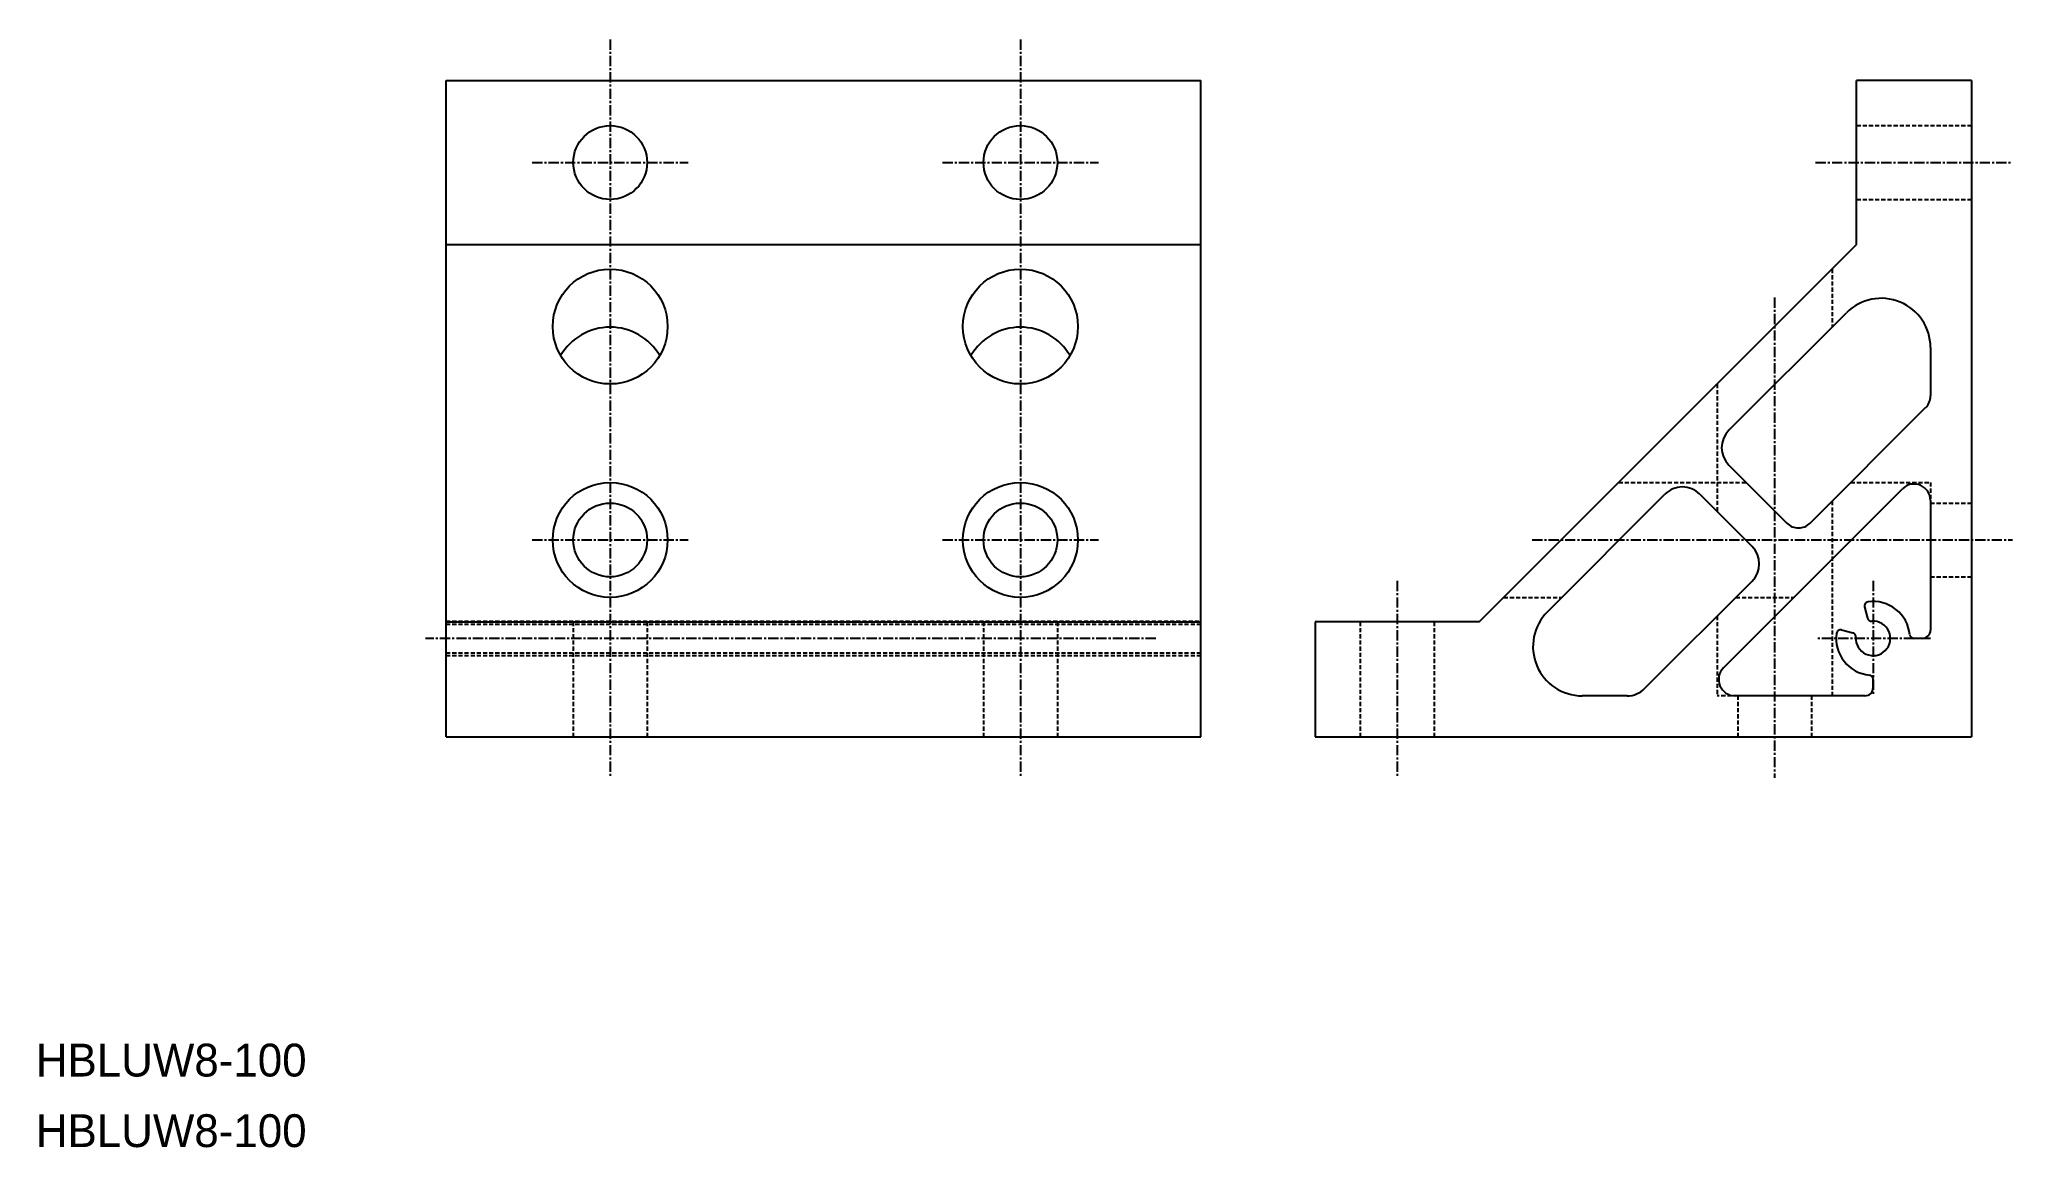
# Model space of a CAD drawing. Extents: x 0 to 241, y 0 to 135.
import ezdxf

# ---------------------------------------------------------------- set-up
doc = ezdxf.new("R2010")
doc.units = 0
doc.linetypes.add('CENTER', pattern=[2, 1.25, -0.25, 0.25, -0.25])
doc.linetypes.add('DASHED', pattern=[0.75, 0.5, -0.25])
doc.layers.get('0').update_dxf_attribs({"linetype": 'CONTINUOUS'})
doc.layers.add('CENTER', color=1, linetype='CENTER')

msp = doc.modelspace()

# ---------------------------------------------------------------- linework, layer by layer
at = {"color": 7, "linetype": 'CONTINUOUS'}
for p, q in [((50, 130), (92, 130)), ((50, 50), (50, 130)), ((92, 130), (100, 130)), ((100, 130), (142, 130)), ((142, 50), (142, 130)), ((221.92, 110.01), (221.92, 130)), ((235.92, 130), (221.92, 130)), ((235.92, 130), (235.92, 50)), ((50, 110.01), (92, 110.01)), ((92, 110.01), (142, 110.01)), ((175.91, 64), (221.92, 110.01)), ((206.34, 87.36), (220.68, 101.69)), ((230.92, 97.45), (230.92, 91.55)), ((216.24, 76.04), (230.33, 90.14)), ((206.34, 83.11), (213.41, 76.04)), ((184.23, 65.24), (198.56, 79.58)), ((202.8, 79.58), (209.17, 73.21)), ((205.68, 58.41), (227.5, 80.24)), ((230.92, 78.82), (230.92, 63)), ((196.08, 55.88), (209.17, 68.97)), ((222.89, 65.83), (223.26, 64.46)), ((50, 64), (92, 64)), ((92, 64), (142, 64)), ((155.92, 64), (155.92, 50)), ((175.91, 64), (155.92, 64)), ((220.08, 63.03), (221.45, 62.66)), ((229.92, 62), (228.89, 62)), ((223.92, 56), (223.92, 57.03)), ((193.95, 55), (188.47, 55)), ((222.92, 55), (207.1, 55)), ((50, 50), (92, 50)), ((92, 50), (142, 50)), ((155.92, 50), (235.92, 50))]:
    msp.add_line(p, q, dxfattribs=at)
at = {"color": 3, "linetype": 'DASHED'}
for p, q in [((221.92, 124.5), (235.92, 124.5)), ((221.92, 115.5), (235.92, 115.5)), ((218.92, 107.01), (218.92, 99.93)), ((204.92, 93.01), (204.92, 77.46)), ((192.91, 81), (208.45, 81)), ((221.2, 81), (230.92, 81)), ((230.92, 81), (230.92, 78.5)), ((218.92, 78.72), (218.92, 55)), ((230.92, 78.5), (235.92, 78.5)), ((230.92, 69.5), (235.92, 69.5)), ((178.91, 67), (185.98, 67)), ((207.2, 67), (214.27, 67)), ((50, 64.1), (100, 64.1)), ((50, 63.75), (92, 63.75)), ((65.5, 64), (65.5, 50)), ((74.5, 64), (74.5, 50)), ((92, 63.75), (142, 63.75)), ((100, 64.1), (142, 64.1)), ((115.5, 64), (115.5, 50)), ((124.5, 64), (124.5, 50)), ((161.42, 64), (161.42, 50)), ((170.42, 64), (170.42, 50)), ((204.92, 64.72), (204.92, 55)), ((50, 60.25), (92, 60.25)), ((92, 60.25), (142, 60.25)), ((50, 59.9), (92, 59.9)), ((92, 59.9), (142, 59.9)), ((207.42, 55), (204.92, 55)), ((207.42, 55), (207.42, 50)), ((216.42, 55), (216.42, 50))]:
    msp.add_line(p, q, dxfattribs=at)
at = {"color": 7, "linetype": 'CONTINUOUS'}
for centre, radius in [((70, 120), 4.5), ((120, 120), 4.5), ((70, 100.01), 7), ((120, 100.01), 7), ((70, 74), 7), ((120, 74), 7), ((70, 74), 4.5), ((120, 74), 4.5)]:
    msp.add_circle(centre, radius, dxfattribs=at)
for centre, radius, start, end in [((224.92, 97.45), 6, 0, 135), ((70, 92.93), 7, 30.3364, 149.6636), ((120, 92.93), 7, 30.3364, 149.6636), ((228.92, 91.55), 2, 315, 0), ((208.46, 85.24), 3, 135, 224.9997), ((200.68, 77.46), 3, 44.9997, 135), ((228.92, 78.82), 2, 0, 135), ((214.83, 77.46), 2, 224.9997, 315), ((207.05, 71.09), 3, 315, 44.9997), ((188.47, 61), 6, 135, 270), ((223.37, 65.96), 0.5, 97.8202, 195.0017), ((223.92, 62), 4.5, 5.7392, 97.8202), ((223.92, 62), 4.5, 172.181, 264.2608), ((219.96, 62.54), 0.5, 75.0017, 172.181), ((221.32, 62.18), 0.5, 356.0869, 75.0017), ((223.92, 62), 2.1, 176.0869, 93.9131), ((223.74, 64.59), 0.5, 195.0017, 273.9131), ((229.92, 63), 1, 270, 0), ((228.89, 62.5), 0.5, 185.7392, 270), ((207.1, 57), 2, 135, 270), ((193.95, 58), 3, 270, 315), ((222.92, 56), 1, 270, 0), ((223.42, 57.03), 0.5, 0, 84.2608)]:
    msp.add_arc(centre, radius, start, end, dxfattribs=at)
at = {"layer": 'CENTER', "color": 1, "linetype": 'CENTER'}
for p, q in [((70, 135), (70, 45)), ((120, 135), (120, 45)), ((60.5, 120), (79.5, 120)), ((110.5, 120), (129.5, 120)), ((216.92, 120), (240.92, 120)), ((211.92, 103.54), (211.92, 45)), ((60.5, 74), (79.5, 74)), ((110.5, 74), (129.5, 74)), ((182.38, 74), (240.92, 74)), ((165.92, 69), (165.92, 45)), ((223.92, 69), (223.92, 55)), ((94.5, 62), (47.5, 62)), ((136.5, 62), (89.5, 62)), ((230.92, 62), (216.92, 62))]:
    msp.add_line(p, q, dxfattribs=at)

# ---------------------------------------------------------------- texts
at = {"color": 7, "linetype": 'CONTINUOUS'}
for p in [(0, 8.6), (0, 0)]:
    msp.add_text('HBLUW8-100', height=4, dxfattribs=at).set_placement(p)

doc.saveas('drawing.dxf')
